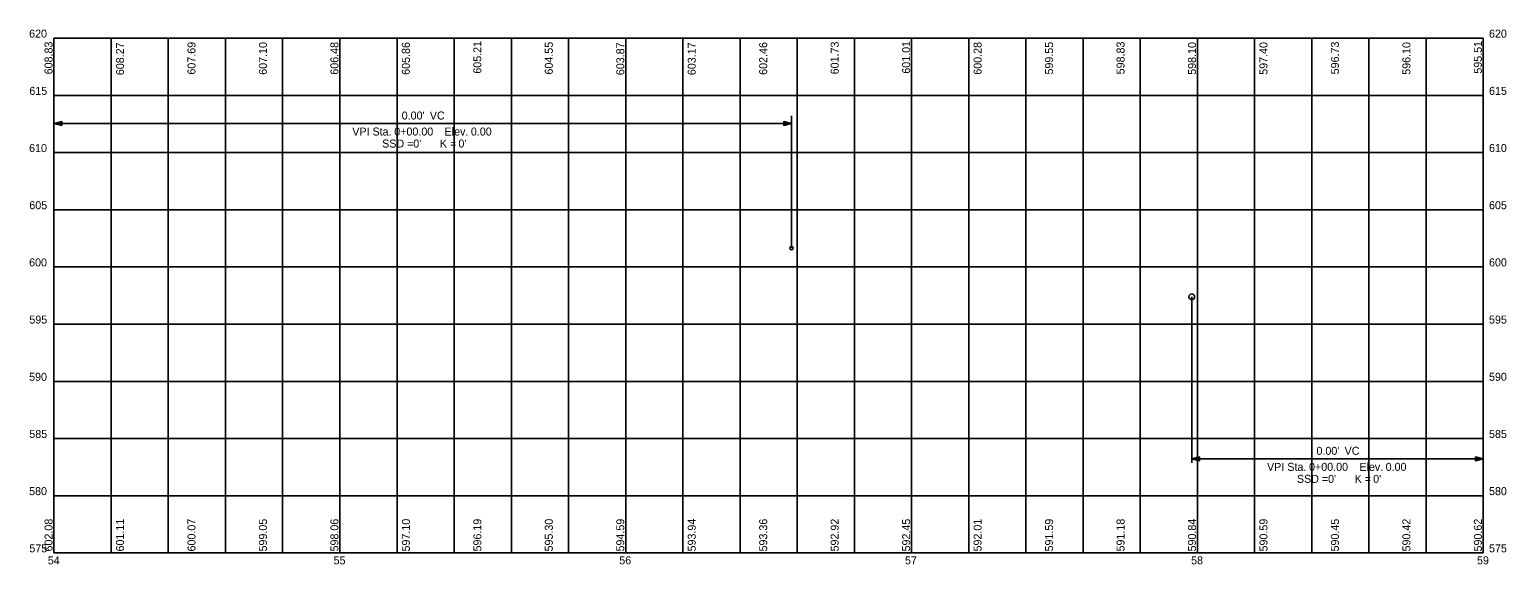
# Model space of a CAD drawing. Extents: x 3791 to 4308, y 571 to 758.
import ezdxf

# ---------------------------------------------------------------- set-up
doc = ezdxf.new("R2010")
doc.units = 0
for name, color, linetype in [('DT_X_Break_Line', 7, 'Continuous'), ('DT_X_Contour_Major', 7, 'Continuous'), ('DT_X_Spot_Elev', 7, 'Continuous'), ('DT_X_Triangles', 7, 'Continuous'), ('DT_X_Void', 7, 'Continuous')]:
    doc.layers.add(name, color=color, linetype=linetype)

msp = doc.modelspace()

# ---------------------------------------------------------------- linework, layer by layer
at = {"layer": 'DT_X_Contour_Major'}
for p, q in [((3800, 755), (4300, 755)), ((3800, 575), (3800, 755)), ((3800, 575), (3800, 755)), ((3820, 575), (3820, 755)), ((3840, 575), (3840, 755)), ((3860, 575), (3860, 755)), ((3880, 575), (3880, 755)), ((3900, 575), (3900, 755)), ((3920, 575), (3920, 755)), ((3940, 575), (3940, 755)), ((3960, 575), (3960, 755)), ((3980, 575), (3980, 755)), ((4000, 575), (4000, 755)), ((4020, 575), (4020, 755)), ((4040, 575), (4040, 755)), ((4060, 575), (4060, 755)), ((4080, 575), (4080, 755)), ((4100, 575), (4100, 755)), ((4120, 575), (4120, 755)), ((4140, 575), (4140, 755)), ((4160, 575), (4160, 755)), ((4180, 575), (4180, 755)), ((4200, 575), (4200, 755)), ((4220, 575), (4220, 755)), ((4240, 575), (4240, 755)), ((4260, 575), (4260, 755)), ((4280, 575), (4280, 755)), ((4300, 575), (4300, 755)), ((3800, 735), (4300, 735)), ((3800, 715), (4300, 715)), ((3800, 695), (4300, 695)), ((3800, 675), (4300, 675)), ((3800, 655), (4300, 655)), ((3800, 635), (4300, 635)), ((3800, 615), (4300, 615)), ((3800, 595), (4300, 595)), ((3800, 575), (4300, 575))]:
    msp.add_line(p, q, dxfattribs=at)
at = {"layer": 'DT_X_Triangles'}
for p, q in [((3800, 725.27), (3800, 725.07)), ((3800, 725.17), (4058, 725.17)), ((4058, 681.56), (4058, 727.87)), ((4058, 725.07), (4058, 725.27)), ((4198, 664.6), (4198, 606.5)), ((4198, 608), (4198, 607.8)), ((4198, 607.9), (4300, 607.9)), ((4300, 607.8), (4300, 608))]:
    msp.add_line(p, q, dxfattribs=at)
for points in [[(3800, 725.17), (3802.72, 725.85), (3802.72, 724.49)], [(4058, 725.17), (4055.28, 724.49), (4055.28, 725.85)], [(4198, 607.9), (4200.72, 608.58), (4200.72, 607.22)], [(4300, 607.9), (4297.28, 607.22), (4297.28, 608.58)]]:
    msp.add_lwpolyline(points, close=True, dxfattribs=at)
for centre, radius in [((4058, 681.56), 0.593), ((4198, 664.6), 1)]:
    msp.add_circle(centre, radius, dxfattribs=at)

# ---------------------------------------------------------------- texts
at = {"layer": 'DT_X_Break_Line'}
for s, p in [('602.08', (3799.51, 575.5)), ('601.11', (3824.51, 575.5)), ('600.07', (3849.51, 575.5)), ('599.05', (3874.51, 575.5)), ('598.06', (3899.51, 575.5)), ('597.10', (3924.51, 575.5)), ('596.19', (3949.51, 575.5)), ('595.30', (3974.5, 575.5)), ('594.59', (3999.5, 575.5)), ('593.94', (4024.5, 575.5)), ('593.36', (4049.5, 575.5)), ('592.92', (4074.5, 575.5)), ('592.45', (4099.5, 575.5)), ('592.01', (4124.5, 575.5)), ('591.59', (4149.5, 575.5)), ('591.18', (4174.5, 575.5)), ('590.84', (4199.5, 575.5)), ('590.59', (4224.5, 575.5)), ('590.45', (4249.5, 575.5)), ('590.42', (4274.5, 575.5)), ('590.62', (4299.5, 575.5))]:
    msp.add_text(s, height=2.8, rotation=90, dxfattribs=at).set_placement(p)
at = {"layer": 'DT_X_Spot_Elev'}
for s, p in [('620', (3791.31, 755.2)), ('620', (4302, 755.2)), ('615', (3791.39, 735.2)), ('615', (4302, 735.2)), ('610', (3791.31, 715.2)), ('610', (4302, 715.2)), ('605', (3791.39, 695.2)), ('605', (4302, 695.2)), ('600', (3791.31, 675.2)), ('600', (4302, 675.2)), ('595', (3791.39, 655.2)), ('595', (4302, 655.2)), ('590', (3791.31, 635.2)), ('590', (4302, 635.2)), ('585', (3791.39, 615.2)), ('585', (4302, 615.2)), ('580', (3791.31, 595.2)), ('580', (4302, 595.2)), ('575', (3791.39, 575.2)), ('54', (3797.85, 571)), ('55', (3897.81, 571)), ('56', (3997.76, 571)), ('57', (4097.7, 571)), ('58', (4197.78, 571)), ('59', (4297.8, 571)), ('575', (4302, 575.2))]:
    msp.add_text(s, height=2.8, dxfattribs=at).set_placement(p)
at = {"layer": 'DT_X_Triangles'}
for s, p in [("0.00'", (3921.64, 726.57)), (' VC', (3930.43, 726.57)), ('VPI Sta. ', (3904.36, 720.97)), ('0+00.00', (3919.04, 720.97)), ('   Elev. ', (3933.53, 720.97)), ('0.00', (3945.84, 720.97)), ('SSD = ', (3914.8, 716.77)), ("0'", (3925.7, 716.77)), ('K = ', (3935, 716.77)), ("0'", (3941.48, 716.77)), ("0.00'", (4241.64, 609.3)), (' VC', (4250.43, 609.3)), ('VPI Sta. ', (4224.36, 603.7)), ('0+00.00', (4239.04, 603.7)), ('   Elev. ', (4253.53, 603.7)), ('0.00', (4265.84, 603.7)), ('SSD = ', (4234.8, 599.5)), ("0'", (4245.7, 599.5)), ('K = ', (4255, 599.5)), ("0'", (4261.48, 599.5))]:
    msp.add_text(s, height=2.8, dxfattribs=at).set_placement(p)
at = {"layer": 'DT_X_Void'}
for s, p in [('608.83', (3799.5, 742.37)), ('608.27', (3824.5, 742.08)), ('607.69', (3849.5, 742.28)), ('607.10', (3874.5, 742.22)), ('606.48', (3899.5, 742.25)), ('605.86', (3924.5, 742.2)), ('605.21', (3949.5, 742.61)), ('604.55', (3974.5, 742.31)), ('603.87', (3999.5, 742.08)), ('603.17', (4024.5, 742.08)), ('602.46', (4049.5, 742.2)), ('601.73', (4074.5, 742.37)), ('601.01', (4099.5, 742.61)), ('600.28', (4124.5, 742.25)), ('599.55', (4149.5, 742.31)), ('598.83', (4174.5, 742.37)), ('598.10', (4199.5, 742.22)), ('597.40', (4224.5, 742.22)), ('596.73', (4249.5, 742.37)), ('596.10', (4274.5, 742.22)), ('595.51', (4299.5, 742.61))]:
    msp.add_text(s, height=2.8, rotation=90, dxfattribs=at).set_placement(p)

doc.saveas('drawing.dxf')
